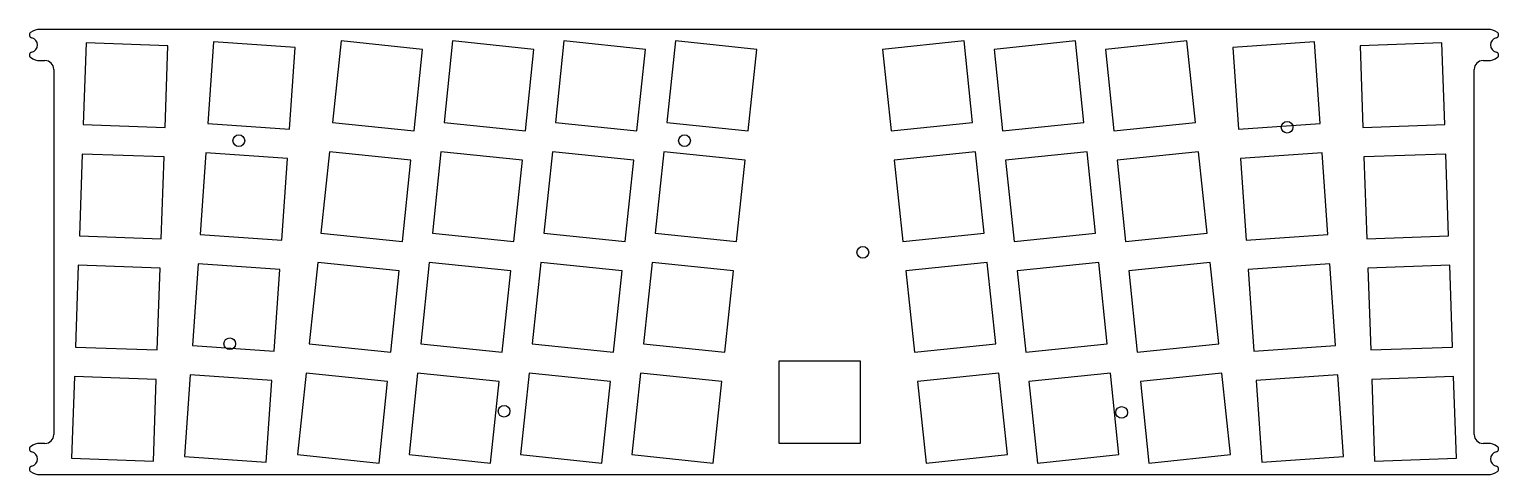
# Model space of a CAD drawing. Header units: millimetres. Extents: x -238 to 14, y -10 to 67.
import ezdxf

# ---------------------------------------------------------------- set-up
doc = ezdxf.new("R2010")
doc.units = ezdxf.units.MM
for name, color, linetype in [('MOUNTING', 3, 'CONTINUOUS'), ('OUTLINE', 7, 'CONTINUOUS'), ('SWITCHES', 1, 'CONTINUOUS')]:
    doc.layers.add(name, color=color, linetype=linetype)

msp = doc.modelspace()

# ---------------------------------------------------------------- linework, layer by layer
at = {"layer": 'MOUNTING'}
for centre in [(-22.4725, 49.925), (-201.7125, 47.625), (-125.5125, 47.625), (-95.0225, 28.525), (-203.2625, 12.875), (-156.3625, 1.325), (-50.7725, 1.125)]:
    msp.add_circle(centre, 1, dxfattribs=at)
at = {"layer": 'OUTLINE'}
for p, q in [((11.85, 66.675), (-235.6875, 66.675)), ((-235.6875, 61.325), (-234.8625, 61.325)), ((11.025, 61.325), (11.85, 61.325)), ((-233.3625, 59.825), (-233.3625, -2.675)), ((9.525, -2.675), (9.525, 59.825)), ((-234.8625, -4.175), (-235.6875, -4.175)), ((11.85, -4.175), (11.025, -4.175)), ((-235.6875, -9.525), (11.85, -9.525))]:
    msp.add_line(p, q, dxfattribs=at)
for centre, radius, start, end in [((-237.0229, 65.7167), 0.5, 127.8792, 258.8119), ((-235.6875, 64), 2.675, 90, 127.8792), ((11.85, 64), 2.675, 52.1208, 90), ((13.1854, 65.7167), 0.5, -78.8119, 52.1208), ((-237.3625, 64), 1.25, -78.8119, 78.8119), ((13.525, 64), 1.25, 101.1881, 258.8119), ((-237.0229, 62.2833), 0.5, 101.1881, 232.1208), ((-235.6875, 64), 2.675, 232.1208, 270), ((-234.8625, 59.825), 1.5, 0, 90), ((11.025, 59.825), 1.5, 90, 180), ((11.85, 64), 2.675, 270, 307.8792), ((13.1854, 62.2833), 0.5, -52.1208, 78.8119), ((-237.0229, -5.1333), 0.5, 127.8792, 258.8119), ((-235.6875, -6.85), 2.675, 90, 127.8792), ((-234.8625, -2.675), 1.5, -90, 0), ((11.025, -2.675), 1.5, 180, 270), ((11.85, -6.85), 2.675, 52.1208, 90), ((13.1854, -5.1333), 0.5, -78.8119, 52.1208), ((-237.3625, -6.85), 1.25, -78.8119, 78.8119), ((13.525, -6.85), 1.25, 101.1881, 258.8119), ((-237.0229, -8.5667), 0.5, 101.1881, 232.1208), ((-235.6875, -6.85), 2.675, 232.1208, 270), ((11.85, -6.85), 2.675, 270, 307.8792), ((13.1854, -8.5667), 0.5, -52.1208, 78.8119)]:
    msp.add_arc(centre, radius, start, end, dxfattribs=at)
at = {"layer": 'SWITCHES'}
for p, q in [((-227.829186, 64.372625), (-228.317779, 50.381154)), ((-213.837715, 63.884032), (-227.829186, 64.372625)), ((-214.326308, 49.892561), (-213.837715, 63.884032)), ((-206.026362, 64.551636), (-207.002952, 50.58574)), ((-192.060465, 63.575046), (-206.026362, 64.551636)), ((-193.037056, 49.609149), (-192.060465, 63.575046)), ((-184.218053, 64.686816), (-185.681452, 50.763509)), ((-170.294747, 63.223417), (-184.218053, 64.686816)), ((-171.758145, 49.300111), (-170.294747, 63.223417)), ((-165.168053, 64.686816), (-166.631452, 50.763509)), ((-151.244747, 63.223417), (-165.168053, 64.686816)), ((-152.708145, 49.300111), (-151.244747, 63.223417)), ((-146.118053, 64.686816), (-147.581452, 50.763509)), ((-132.194747, 63.223417), (-146.118053, 64.686816)), ((-133.658145, 49.300111), (-132.194747, 63.223417)), ((-127.068053, 64.686816), (-128.531452, 50.763509)), ((-113.144747, 63.223417), (-127.068053, 64.686816)), ((-114.608145, 49.300111), (-113.144747, 63.223417)), ((-77.719447, 64.686816), (-91.642753, 63.223417)), ((-91.642753, 63.223417), (-90.179355, 49.300111)), ((-76.256048, 50.763509), (-77.719447, 64.686816)), ((-58.669447, 64.686816), (-72.592753, 63.223417)), ((-72.592753, 63.223417), (-71.129355, 49.300111)), ((-57.206048, 50.763509), (-58.669447, 64.686816)), ((-39.619447, 64.686816), (-53.542753, 63.223417)), ((-53.542753, 63.223417), (-52.079355, 49.300111)), ((-38.156048, 50.763509), (-39.619447, 64.686816)), ((-17.811138, 64.551636), (-31.777035, 63.575046)), ((-31.777035, 63.575046), (-30.800444, 49.609149)), ((-16.834548, 50.58574), (-17.811138, 64.551636)), ((3.991686, 64.372625), (-9.999785, 63.884032)), ((-9.999785, 63.884032), (-9.511192, 49.892561)), ((4.480279, 50.381154), (3.991686, 64.372625)), ((-228.317779, 50.381154), (-214.326308, 49.892561)), ((-207.002952, 50.58574), (-193.037056, 49.609149)), ((-185.681452, 50.763509), (-171.758145, 49.300111)), ((-166.631452, 50.763509), (-152.708145, 49.300111)), ((-147.581452, 50.763509), (-133.658145, 49.300111)), ((-128.531452, 50.763509), (-114.608145, 49.300111)), ((-90.179355, 49.300111), (-76.256048, 50.763509)), ((-71.129355, 49.300111), (-57.206048, 50.763509)), ((-52.079355, 49.300111), (-38.156048, 50.763509)), ((-30.800444, 49.609149), (-16.834548, 50.58574)), ((-9.511192, 49.892561), (4.480279, 50.381154)), ((-228.494022, 45.33423), (-228.982615, 31.342758)), ((-214.50255, 44.845637), (-228.494022, 45.33423)), ((-207.355223, 45.548041), (-208.331813, 31.582145)), ((-193.389326, 44.571451), (-207.355223, 45.548041)), ((-186.20932, 45.741174), (-187.672719, 31.817867)), ((-172.286014, 44.277775), (-186.20932, 45.741174)), ((-167.15932, 45.741174), (-168.622719, 31.817867)), ((-153.236014, 44.277775), (-167.15932, 45.741174)), ((-148.10932, 45.741174), (-149.572719, 31.817867)), ((-134.186014, 44.277775), (-148.10932, 45.741174)), ((-129.05932, 45.741174), (-130.522719, 31.817867)), ((-115.136014, 44.277775), (-129.05932, 45.741174)), ((-75.72818, 45.741174), (-89.651486, 44.277775)), ((-74.264781, 31.817867), (-75.72818, 45.741174)), ((-56.67818, 45.741174), (-70.601486, 44.277775)), ((-55.214781, 31.817867), (-56.67818, 45.741174)), ((-37.62818, 45.741174), (-51.551486, 44.277775)), ((-36.164781, 31.817867), (-37.62818, 45.741174)), ((-16.482277, 45.548041), (-30.448174, 44.571451)), ((-15.505687, 31.582145), (-16.482277, 45.548041)), ((4.656522, 45.33423), (-9.33495, 44.845637)), ((5.145115, 31.342758), (4.656522, 45.33423)), ((-214.991143, 30.854165), (-214.50255, 44.845637)), ((-194.365917, 30.605554), (-193.389326, 44.571451)), ((-173.749412, 30.354469), (-172.286014, 44.277775)), ((-154.699412, 30.354469), (-153.236014, 44.277775)), ((-135.649412, 30.354469), (-134.186014, 44.277775)), ((-116.599412, 30.354469), (-115.136014, 44.277775)), ((-89.651486, 44.277775), (-88.188088, 30.354469)), ((-70.601486, 44.277775), (-69.138088, 30.354469)), ((-51.551486, 44.277775), (-50.088088, 30.354469)), ((-30.448174, 44.571451), (-29.471583, 30.605554)), ((-9.33495, 44.845637), (-8.846357, 30.854165)), ((-228.982615, 31.342758), (-214.991143, 30.854165)), ((-208.331813, 31.582145), (-194.365917, 30.605554)), ((-187.672719, 31.817867), (-173.749412, 30.354469)), ((-168.622719, 31.817867), (-154.699412, 30.354469)), ((-149.572719, 31.817867), (-135.649412, 30.354469)), ((-130.522719, 31.817867), (-116.599412, 30.354469)), ((-88.188088, 30.354469), (-74.264781, 31.817867)), ((-69.138088, 30.354469), (-55.214781, 31.817867)), ((-50.088088, 30.354469), (-36.164781, 31.817867)), ((-29.471583, 30.605554), (-15.505687, 31.582145)), ((-8.846357, 30.854165), (5.145115, 31.342758)), ((-229.158857, 26.295835), (-229.64745, 12.304363)), ((-215.167385, 25.807242), (-229.158857, 26.295835)), ((-215.655978, 11.81577), (-215.167385, 25.807242)), ((-208.684083, 26.544446), (-209.660674, 12.578549)), ((-194.718187, 25.567855), (-208.684083, 26.544446)), ((-195.694777, 11.601959), (-194.718187, 25.567855)), ((-188.200588, 26.795531), (-189.663986, 12.872225)), ((-174.277281, 25.332133), (-188.200588, 26.795531)), ((-175.74068, 11.408826), (-174.277281, 25.332133)), ((-169.150588, 26.795531), (-170.613986, 12.872225)), ((-155.227281, 25.332133), (-169.150588, 26.795531)), ((-156.69068, 11.408826), (-155.227281, 25.332133)), ((-150.100588, 26.795531), (-151.563986, 12.872225)), ((-136.177281, 25.332133), (-150.100588, 26.795531)), ((-137.64068, 11.408826), (-136.177281, 25.332133)), ((-131.050588, 26.795531), (-132.513986, 12.872225)), ((-117.127281, 25.332133), (-131.050588, 26.795531)), ((-118.59068, 11.408826), (-117.127281, 25.332133)), ((-73.736912, 26.795531), (-87.660219, 25.332133)), ((-87.660219, 25.332133), (-86.19682, 11.408826)), ((-72.273514, 12.872225), (-73.736912, 26.795531)), ((-54.686912, 26.795531), (-68.610219, 25.332133)), ((-68.610219, 25.332133), (-67.14682, 11.408826)), ((-53.223514, 12.872225), (-54.686912, 26.795531)), ((-35.636912, 26.795531), (-49.560219, 25.332133)), ((-49.560219, 25.332133), (-48.09682, 11.408826)), ((-34.173514, 12.872225), (-35.636912, 26.795531)), ((-15.153417, 26.544446), (-29.119313, 25.567855)), ((-29.119313, 25.567855), (-28.142723, 11.601959)), ((-14.176826, 12.578549), (-15.153417, 26.544446)), ((5.321357, 26.295835), (-8.670115, 25.807242)), ((-8.670115, 25.807242), (-8.181522, 11.81577)), ((5.80995, 12.304363), (5.321357, 26.295835)), ((-209.660674, 12.578549), (-195.694777, 11.601959)), ((-189.663986, 12.872225), (-175.74068, 11.408826)), ((-170.613986, 12.872225), (-156.69068, 11.408826)), ((-151.563986, 12.872225), (-137.64068, 11.408826)), ((-132.513986, 12.872225), (-118.59068, 11.408826)), ((-86.19682, 11.408826), (-72.273514, 12.872225)), ((-67.14682, 11.408826), (-53.223514, 12.872225)), ((-48.09682, 11.408826), (-34.173514, 12.872225)), ((-28.142723, 11.601959), (-14.176826, 12.578549)), ((-229.64745, 12.304363), (-215.655978, 11.81577)), ((-8.181522, 11.81577), (5.80995, 12.304363)), ((-210.012944, 7.540851), (-210.989535, -6.425046)), ((-196.047048, 6.56426), (-210.012944, 7.540851)), ((-190.191855, 7.849889), (-191.655253, -6.073417)), ((-176.268548, 6.386491), (-190.191855, 7.849889)), ((-171.141855, 7.849889), (-172.605253, -6.073417)), ((-157.218548, 6.386491), (-171.141855, 7.849889)), ((-152.091855, 7.849889), (-153.555253, -6.073417)), ((-138.168548, 6.386491), (-152.091855, 7.849889)), ((-133.041855, 7.849889), (-134.505253, -6.073417)), ((-119.118548, 6.386491), (-133.041855, 7.849889)), ((-95.39375, 9.88125), (-109.39375, 9.88125)), ((-109.39375, 9.88125), (-109.39375, -4.11875)), ((-95.39375, -4.11875), (-95.39375, 9.88125)), ((-71.745645, 7.849889), (-85.668952, 6.386491)), ((-70.282247, -6.073417), (-71.745645, 7.849889)), ((-52.695645, 7.849889), (-66.618952, 6.386491)), ((-51.232247, -6.073417), (-52.695645, 7.849889)), ((-33.645645, 7.849889), (-47.568952, 6.386491)), ((-32.182247, -6.073417), (-33.645645, 7.849889)), ((-13.824556, 7.540851), (-27.790452, 6.56426)), ((-12.847965, -6.425046), (-13.824556, 7.540851)), ((-229.823692, 7.257439), (-230.312285, -6.734032)), ((-215.832221, 6.768846), (-229.823692, 7.257439)), ((-216.320814, -7.222625), (-215.832221, 6.768846)), ((-197.023638, -7.401636), (-196.047048, 6.56426)), ((-177.731947, -7.536816), (-176.268548, 6.386491)), ((-158.681947, -7.536816), (-157.218548, 6.386491)), ((-139.631947, -7.536816), (-138.168548, 6.386491)), ((-120.581947, -7.536816), (-119.118548, 6.386491)), ((-85.668952, 6.386491), (-84.205553, -7.536816)), ((-66.618952, 6.386491), (-65.155553, -7.536816)), ((-47.568952, 6.386491), (-46.105553, -7.536816)), ((-27.790452, 6.56426), (-26.813862, -7.401636)), ((5.986192, 7.257439), (-8.005279, 6.768846)), ((-8.005279, 6.768846), (-7.516686, -7.222625)), ((6.474785, -6.734032), (5.986192, 7.257439)), ((-109.39375, -4.11875), (-95.39375, -4.11875)), ((-230.312285, -6.734032), (-216.320814, -7.222625)), ((-210.989535, -6.425046), (-197.023638, -7.401636)), ((-191.655253, -6.073417), (-177.731947, -7.536816)), ((-172.605253, -6.073417), (-158.681947, -7.536816)), ((-153.555253, -6.073417), (-139.631947, -7.536816)), ((-134.505253, -6.073417), (-120.581947, -7.536816)), ((-84.205553, -7.536816), (-70.282247, -6.073417)), ((-65.155553, -7.536816), (-51.232247, -6.073417)), ((-46.105553, -7.536816), (-32.182247, -6.073417)), ((-26.813862, -7.401636), (-12.847965, -6.425046)), ((-7.516686, -7.222625), (6.474785, -6.734032))]:
    msp.add_line(p, q, dxfattribs=at)

doc.saveas('drawing.dxf')
